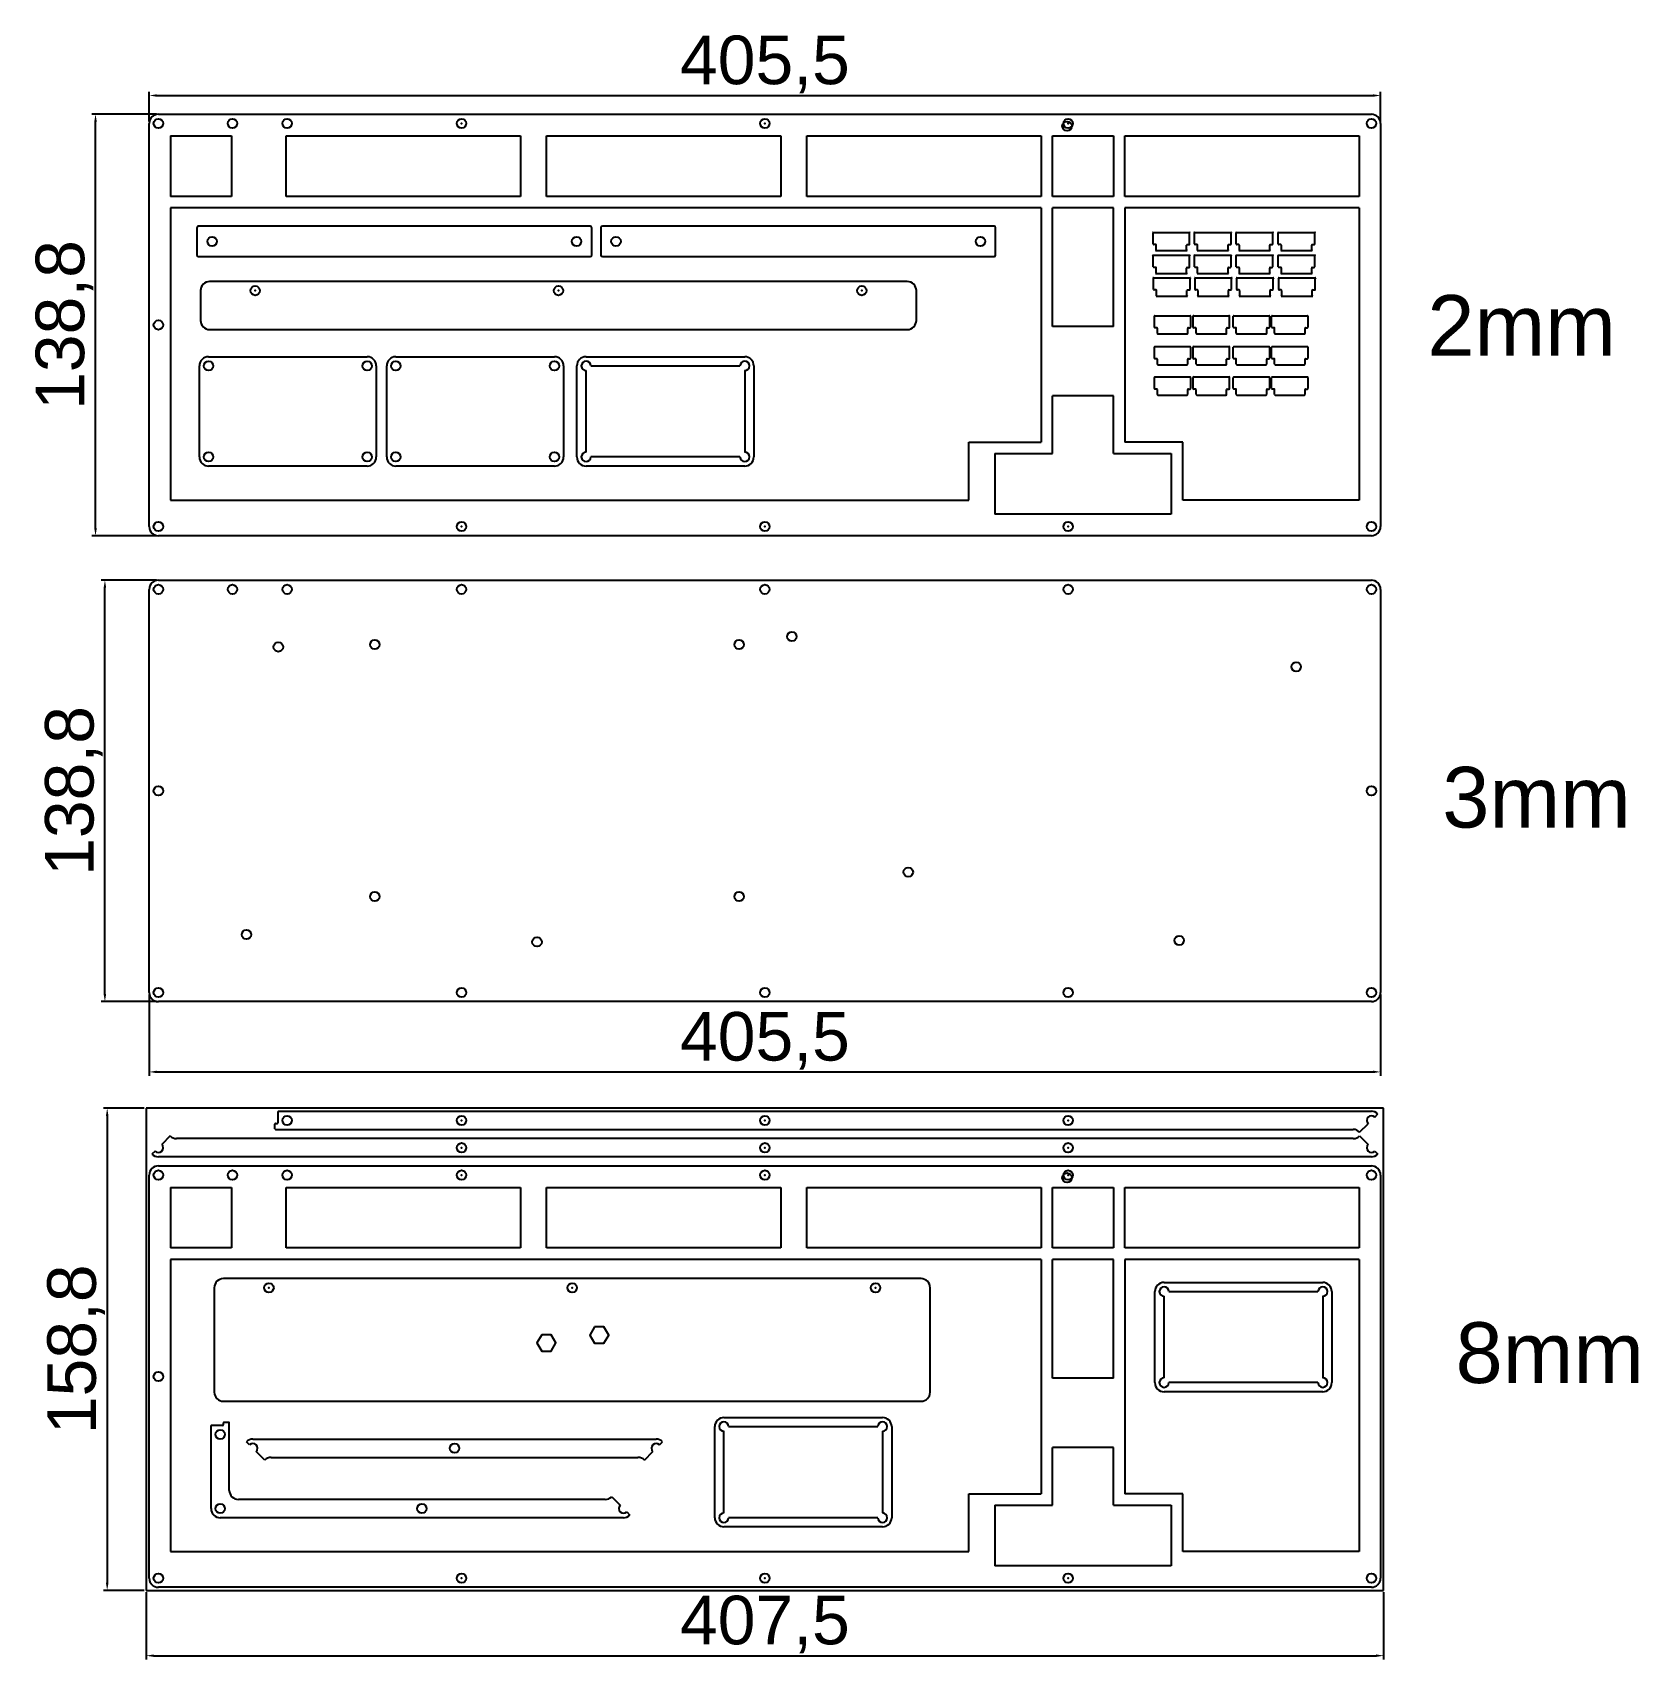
# Model space of a CAD drawing. Header units: millimetres. Extents: x 6 to 535, y 11 to 547.
import ezdxf

# ---------------------------------------------------------------- set-up
doc = ezdxf.new("R2010")
doc.units = ezdxf.units.MM
doc.styles.get("Standard").update_dxf_attribs({"font": 'arial.ttf'})
doc.dimstyles.new('ISO-25', dxfattribs={"dimtxt": 16, "dimasz": 2.5, "dimexe": 1.25, "dimexo": 0.625, "dimtad": 1, "dimdec": 4, "dimtxsty": 'Standard', "dimcen": 2.5, "dimazin": 0, "dimtfac": 1, "dimtdec": 4, "dimtmove": 0, "dimatfit": 3, "dimfxl": 1, "dimarcsym": 0})

# ---------------------------------------------------------------- blocks, each defined once
blk = doc.blocks.new('*D95')
at = {"color": 0, "lineweight": -2, "transparency": 16777216}
for p, q in [((43.89, 33.1), (43.89, 10.96)), ((451.39, 33.1), (451.39, 10.96)), ((46.39, 12.21), (448.89, 12.21))]:
    blk.add_line(p, q, dxfattribs=at)
at = {"color": 0, "transparency": 16777216}
for points in [[(46.39, 12.63), (46.39, 11.8), (43.89, 12.21)], [(448.89, 12.63), (448.89, 11.8), (451.39, 12.21)]]:
    blk.add_solid(points, dxfattribs=at)
at = {"layer": 'Defpoints', "color": 0, "transparency": 16777216}
for p in [(43.89, 33.72), (451.39, 33.72), (451.39, 12.21)]:
    blk.add_point(p, dxfattribs=at)
at = {"color": 0, "transparency": 16777216, "insert": (247.64, 22.46), "char_height": 16, "attachment_point": 5}
blk.add_mtext('407,5', dxfattribs=at)
blk = doc.blocks.new('*D96')
at = {"color": 0, "lineweight": -2, "transparency": 16777216}
for p, q in [((43.26, 192.52), (29.79, 192.52)), ((31.04, 190.02), (31.04, 36.22)), ((43.26, 33.72), (29.79, 33.72))]:
    blk.add_line(p, q, dxfattribs=at)
at = {"color": 0, "transparency": 16777216}
for points in [[(30.62, 190.02), (31.46, 190.02), (31.04, 192.52)], [(30.62, 36.22), (31.46, 36.22), (31.04, 33.72)]]:
    blk.add_solid(points, dxfattribs=at)
at = {"layer": 'Defpoints', "color": 0, "transparency": 16777216}
for p in [(43.89, 192.52), (31.04, 33.72), (43.89, 33.72)]:
    blk.add_point(p, dxfattribs=at)
at = {"color": 0, "transparency": 16777216, "insert": (20.8, 113.12), "char_height": 16, "attachment_point": 5, "rotation": 90}
blk.add_mtext('158,8', dxfattribs=at)
blk = doc.blocks.new('*D97')
at = {"color": 0, "lineweight": -2, "transparency": 16777216}
for p, q in [((47.26, 366.43), (29.04, 366.43)), ((30.29, 230.13), (30.29, 363.93)), ((47.26, 227.63), (29.04, 227.63))]:
    blk.add_line(p, q, dxfattribs=at)
at = {"color": 0, "transparency": 16777216}
for points in [[(29.87, 363.93), (30.71, 363.93), (30.29, 366.43)], [(29.87, 230.13), (30.71, 230.13), (30.29, 227.63)]]:
    blk.add_solid(points, dxfattribs=at)
at = {"layer": 'Defpoints', "color": 0, "transparency": 16777216}
for p in [(30.29, 366.43), (47.89, 366.43), (47.89, 227.63)]:
    blk.add_point(p, dxfattribs=at)
at = {"color": 0, "transparency": 16777216, "insert": (20.05, 297.03), "char_height": 16, "attachment_point": 5, "rotation": 90}
blk.add_mtext('138,8', dxfattribs=at)
blk = doc.blocks.new('*D98')
at = {"color": 0, "lineweight": -2, "transparency": 16777216}
for p, q in [((44.89, 230.01), (44.89, 203.24)), ((450.39, 230.01), (450.39, 203.24)), ((47.39, 204.49), (447.89, 204.49))]:
    blk.add_line(p, q, dxfattribs=at)
at = {"color": 0, "transparency": 16777216}
for points in [[(47.39, 204.91), (47.39, 204.07), (44.89, 204.49)], [(447.89, 204.91), (447.89, 204.07), (450.39, 204.49)]]:
    blk.add_solid(points, dxfattribs=at)
at = {"layer": 'Defpoints', "color": 0, "transparency": 16777216}
for p in [(44.89, 230.63), (450.39, 230.63), (450.39, 204.49)]:
    blk.add_point(p, dxfattribs=at)
at = {"color": 0, "transparency": 16777216, "insert": (247.64, 214.73), "char_height": 16, "attachment_point": 5}
blk.add_mtext('405,5', dxfattribs=at)
blk = doc.blocks.new('*D99')
at = {"color": 0, "lineweight": -2, "transparency": 16777216}
for p, q in [((47.26, 519.9), (25.95, 519.9)), ((27.2, 383.6), (27.2, 517.4)), ((47.26, 381.1), (25.95, 381.1))]:
    blk.add_line(p, q, dxfattribs=at)
at = {"color": 0, "transparency": 16777216}
for points in [[(26.78, 517.4), (27.62, 517.4), (27.2, 519.9)], [(26.78, 383.6), (27.62, 383.6), (27.2, 381.1)]]:
    blk.add_solid(points, dxfattribs=at)
at = {"layer": 'Defpoints', "color": 0, "transparency": 16777216}
for p in [(27.2, 519.9), (47.89, 519.9), (47.89, 381.1)]:
    blk.add_point(p, dxfattribs=at)
at = {"color": 0, "transparency": 16777216, "insert": (16.96, 450.5), "char_height": 16, "attachment_point": 5, "rotation": 90}
blk.add_mtext('138,8', dxfattribs=at)
blk = doc.blocks.new('*D100')
at = {"color": 0, "lineweight": -2, "transparency": 16777216}
for p, q in [((44.89, 517.52), (44.89, 527.34)), ((47.39, 526.09), (447.89, 526.09)), ((450.39, 517.52), (450.39, 527.34))]:
    blk.add_line(p, q, dxfattribs=at)
at = {"color": 0, "transparency": 16777216}
for points in [[(47.39, 526.5), (47.39, 525.67), (44.89, 526.09)], [(447.89, 526.5), (447.89, 525.67), (450.39, 526.09)]]:
    blk.add_solid(points, dxfattribs=at)
at = {"layer": 'Defpoints', "color": 0, "transparency": 16777216}
for p in [(450.39, 526.09), (44.89, 516.9), (450.39, 516.9)]:
    blk.add_point(p, dxfattribs=at)
at = {"color": 0, "transparency": 16777216, "insert": (247.64, 536.33), "char_height": 16, "attachment_point": 5}
blk.add_mtext('405,5', dxfattribs=at)

msp = doc.modelspace()

# ---------------------------------------------------------------- linework, layer by layer
for p, q in [((47.88885, 519.89921), (447.38885, 519.89921)), ((44.88885, 384.09921), (44.88885, 516.89921)), ((450.38885, 516.89921), (450.38885, 384.09921)), ((51.88885, 512.77421), (51.88885, 492.86388)), ((51.88885, 512.77421), (71.92565, 512.77421)), ((71.92565, 512.77421), (71.92565, 492.86388)), ((89.97555, 512.77421), (167.17385, 512.77421)), ((89.97555, 492.86388), (89.97555, 512.77421)), ((167.17385, 512.77421), (167.17385, 492.86388)), ((175.70085, 512.77421), (252.90085, 512.77421)), ((175.70085, 492.86388), (175.70085, 512.77421)), ((252.90085, 512.77421), (252.90085, 492.86388)), ((261.42585, 512.77421), (338.62585, 512.77421)), ((261.42585, 492.86388), (261.42585, 512.77421)), ((338.62585, 512.77421), (338.62585, 492.86388)), ((342.38685, 512.77421), (362.43685, 512.77421)), ((342.38685, 492.86388), (342.38685, 512.77421)), ((362.43685, 512.77421), (362.43685, 492.86388)), ((366.20085, 512.77421), (443.38885, 512.77421)), ((366.20085, 492.86388), (366.20085, 512.77421)), ((443.38885, 512.77421), (443.38885, 492.86388)), ((71.92565, 492.86388), (51.88885, 492.86388)), ((51.88885, 489.10148), (51.88885, 392.85421)), ((338.62556, 489.10148), (51.88885, 489.10148)), ((167.17385, 492.86388), (89.97555, 492.86388)), ((252.90085, 492.86388), (175.70085, 492.86388)), ((338.62585, 492.86388), (261.42585, 492.86388)), ((338.62556, 489.10148), (338.62556, 411.90065)), ((362.43685, 492.86388), (342.38685, 492.86388)), ((342.38685, 450.00148), (342.38685, 489.10148)), ((362.43685, 489.10148), (342.38685, 489.10148)), ((362.43685, 450.00148), (362.43685, 489.10148)), ((443.38885, 492.86388), (366.20085, 492.86388)), ((366.20085, 489.10148), (366.20085, 411.90168)), ((443.38885, 489.10148), (366.20085, 489.10148)), ((443.38885, 489.10148), (443.38885, 392.85421)), ((60.6049, 482.53805), (60.6049, 478.03805)), ((180.6049, 483.03805), (61.1049, 483.03805)), ((190.1049, 483.03805), (180.6049, 483.03805)), ((190.6049, 473.53805), (190.6049, 482.53805)), ((193.6049, 482.53805), (193.6049, 478.03805)), ((313.6049, 483.03805), (194.1049, 483.03805)), ((323.1049, 483.03805), (313.6049, 483.03805)), ((323.6049, 473.53805), (323.6049, 482.53805)), ((60.6049, 478.03805), (60.6049, 473.53805)), ((193.6049, 478.03805), (193.6049, 473.53805)), ((375.30656, 481.00571), (387.70656, 481.00571)), ((375.50656, 480.18071), (375.50656, 480.80571)), ((375.50656, 478.58071), (375.50656, 480.18071)), ((375.50656, 477.20571), (375.50656, 478.58071)), ((376.30656, 477.00571), (375.70656, 477.00571)), ((386.70656, 477.00571), (387.30656, 477.00571)), ((387.50656, 480.18071), (387.50656, 480.80571)), ((387.50656, 478.58071), (387.50656, 480.18071)), ((387.50656, 477.20571), (387.50656, 478.58071)), ((388.9546, 481.00571), (401.3546, 481.00571)), ((389.1546, 480.18071), (389.1546, 480.80571)), ((389.1546, 478.58071), (389.1546, 480.18071)), ((389.1546, 477.20571), (389.1546, 478.58071)), ((389.9546, 477.00571), (389.3546, 477.00571)), ((400.3546, 477.00571), (400.9546, 477.00571)), ((401.1546, 480.18071), (401.1546, 480.80571)), ((401.1546, 478.58071), (401.1546, 480.18071)), ((401.1546, 477.20571), (401.1546, 478.58071)), ((402.68573, 481.00571), (415.08573, 481.00571)), ((402.88573, 480.18071), (402.88573, 480.80571)), ((402.88573, 478.58071), (402.88573, 480.18071)), ((402.88573, 477.20571), (402.88573, 478.58071)), ((403.68573, 477.00571), (403.08573, 477.00571)), ((414.08573, 477.00571), (414.68573, 477.00571)), ((414.88573, 480.18071), (414.88573, 480.80571)), ((414.88573, 478.58071), (414.88573, 480.18071)), ((414.88573, 477.20571), (414.88573, 478.58071)), ((416.52087, 481.00571), (428.92087, 481.00571)), ((416.72087, 480.18071), (416.72087, 480.80571)), ((416.72087, 478.58071), (416.72087, 480.18071)), ((416.72087, 477.20571), (416.72087, 478.58071)), ((417.52087, 477.00571), (416.92087, 477.00571)), ((427.92087, 477.00571), (428.52087, 477.00571)), ((428.72087, 480.18071), (428.72087, 480.80571)), ((428.72087, 478.58071), (428.72087, 480.18071)), ((428.72087, 477.20571), (428.72087, 478.58071)), ((61.1049, 473.03805), (185.6049, 473.03805)), ((185.6049, 473.03805), (190.1049, 473.03805)), ((194.1049, 473.03805), (318.6049, 473.03805)), ((318.6049, 473.03805), (323.1049, 473.03805)), ((375.30656, 473.46818), (387.70656, 473.46818)), ((375.50656, 472.64318), (375.50656, 473.26818)), ((375.50656, 471.04318), (375.50656, 472.64318)), ((376.30656, 475.00571), (386.70656, 475.00571)), ((376.50656, 475.20571), (376.50656, 476.80571)), ((386.50656, 475.20571), (386.50656, 476.80571)), ((387.50656, 472.64318), (387.50656, 473.26818)), ((387.50656, 471.04318), (387.50656, 472.64318)), ((388.9546, 473.46818), (401.3546, 473.46818)), ((389.1546, 472.64318), (389.1546, 473.26818)), ((389.1546, 471.04318), (389.1546, 472.64318)), ((389.9546, 475.00571), (400.3546, 475.00571)), ((390.1546, 475.20571), (390.1546, 476.80571)), ((400.1546, 475.20571), (400.1546, 476.80571)), ((401.1546, 472.64318), (401.1546, 473.26818)), ((401.1546, 471.04318), (401.1546, 472.64318)), ((402.68573, 473.46818), (415.08573, 473.46818)), ((402.88573, 472.64318), (402.88573, 473.26818)), ((402.88573, 471.04318), (402.88573, 472.64318)), ((403.68573, 475.00571), (414.08573, 475.00571)), ((403.88573, 475.20571), (403.88573, 476.80571)), ((413.88573, 475.20571), (413.88573, 476.80571)), ((414.88573, 472.64318), (414.88573, 473.26818)), ((414.88573, 471.04318), (414.88573, 472.64318)), ((416.52087, 473.46818), (428.92087, 473.46818)), ((416.72087, 472.64318), (416.72087, 473.26818)), ((416.72087, 471.04318), (416.72087, 472.64318)), ((417.52087, 475.00571), (427.92087, 475.00571)), ((417.72087, 475.20571), (417.72087, 476.80571)), ((427.72087, 475.20571), (427.72087, 476.80571)), ((428.72087, 472.64318), (428.72087, 473.26818)), ((428.72087, 471.04318), (428.72087, 472.64318)), ((375.50656, 469.66818), (375.50656, 471.04318)), ((376.30656, 469.46818), (375.70656, 469.46818)), ((376.30656, 467.46818), (386.70656, 467.46818)), ((376.50656, 467.66818), (376.50656, 469.26818)), ((386.50656, 467.66818), (386.50656, 469.26818)), ((386.70656, 469.46818), (387.30656, 469.46818)), ((387.50656, 469.66818), (387.50656, 471.04318)), ((389.1546, 469.66818), (389.1546, 471.04318)), ((389.9546, 469.46818), (389.3546, 469.46818)), ((389.9546, 467.46818), (400.3546, 467.46818)), ((390.1546, 467.66818), (390.1546, 469.26818)), ((400.1546, 467.66818), (400.1546, 469.26818)), ((400.3546, 469.46818), (400.9546, 469.46818)), ((401.1546, 469.66818), (401.1546, 471.04318)), ((402.88573, 469.66818), (402.88573, 471.04318)), ((403.68573, 469.46818), (403.08573, 469.46818)), ((403.68573, 467.46818), (414.08573, 467.46818)), ((403.88573, 467.66818), (403.88573, 469.26818)), ((413.88573, 467.66818), (413.88573, 469.26818)), ((414.08573, 469.46818), (414.68573, 469.46818)), ((414.88573, 469.66818), (414.88573, 471.04318)), ((416.72087, 469.66818), (416.72087, 471.04318)), ((417.52087, 469.46818), (416.92087, 469.46818)), ((417.52087, 467.46818), (427.92087, 467.46818)), ((417.72087, 467.66818), (417.72087, 469.26818)), ((427.72087, 467.66818), (427.72087, 469.26818)), ((427.92087, 469.46818), (428.52087, 469.46818)), ((428.72087, 469.66818), (428.72087, 471.04318)), ((61.77522, 461.80797), (61.77522, 452.00797)), ((294.52522, 464.80797), (64.77522, 464.80797)), ((297.52522, 452.00797), (297.52522, 461.80797)), ((375.44798, 466.03887), (387.84798, 466.03887)), ((375.64798, 465.21387), (375.64798, 465.83887)), ((375.64798, 463.61387), (375.64798, 465.21387)), ((375.64798, 462.23887), (375.64798, 463.61387)), ((376.44798, 462.03887), (375.84798, 462.03887)), ((376.64798, 460.23887), (376.64798, 461.83887)), ((386.64798, 460.23887), (386.64798, 461.83887)), ((386.84798, 462.03887), (387.44798, 462.03887)), ((387.64798, 465.21387), (387.64798, 465.83887)), ((387.64798, 463.61387), (387.64798, 465.21387)), ((387.64798, 462.23887), (387.64798, 463.61387)), ((389.09602, 466.03887), (401.49602, 466.03887)), ((389.29602, 465.21387), (389.29602, 465.83887)), ((389.29602, 463.61387), (389.29602, 465.21387)), ((389.29602, 462.23887), (389.29602, 463.61387)), ((390.09602, 462.03887), (389.49602, 462.03887)), ((390.29602, 460.23887), (390.29602, 461.83887)), ((400.29602, 460.23887), (400.29602, 461.83887)), ((400.49602, 462.03887), (401.09602, 462.03887)), ((401.29602, 465.21387), (401.29602, 465.83887)), ((401.29602, 463.61387), (401.29602, 465.21387)), ((401.29602, 462.23887), (401.29602, 463.61387)), ((402.82715, 466.03887), (415.22715, 466.03887)), ((403.02715, 465.21387), (403.02715, 465.83887)), ((403.02715, 463.61387), (403.02715, 465.21387)), ((403.02715, 462.23887), (403.02715, 463.61387)), ((403.82715, 462.03887), (403.22715, 462.03887)), ((404.02715, 460.23887), (404.02715, 461.83887)), ((414.02715, 460.23887), (414.02715, 461.83887)), ((414.22715, 462.03887), (414.82715, 462.03887)), ((415.02715, 465.21387), (415.02715, 465.83887)), ((415.02715, 463.61387), (415.02715, 465.21387)), ((415.02715, 462.23887), (415.02715, 463.61387)), ((416.66229, 466.03887), (429.06229, 466.03887)), ((416.86229, 465.21387), (416.86229, 465.83887)), ((416.86229, 463.61387), (416.86229, 465.21387)), ((416.86229, 462.23887), (416.86229, 463.61387)), ((417.66229, 462.03887), (417.06229, 462.03887)), ((417.86229, 460.23887), (417.86229, 461.83887)), ((427.86229, 460.23887), (427.86229, 461.83887)), ((428.06229, 462.03887), (428.66229, 462.03887)), ((428.86229, 465.21387), (428.86229, 465.83887)), ((428.86229, 463.61387), (428.86229, 465.21387)), ((428.86229, 462.23887), (428.86229, 463.61387)), ((376.44798, 460.03887), (386.84798, 460.03887)), ((390.09602, 460.03887), (400.49602, 460.03887)), ((403.82715, 460.03887), (414.22715, 460.03887)), ((417.66229, 460.03887), (428.06229, 460.03887)), ((375.89628, 452.74536), (375.89628, 453.37036)), ((375.89628, 451.14536), (375.89628, 452.74536)), ((375.89628, 449.77036), (375.89628, 451.14536)), ((376.09628, 453.57036), (387.69628, 453.57036)), ((387.89628, 452.74536), (387.89628, 453.37036)), ((387.89628, 451.14536), (387.89628, 452.74536)), ((387.89628, 449.77036), (387.89628, 451.14536)), ((388.67023, 452.74536), (388.67023, 453.37036)), ((388.67023, 451.14536), (388.67023, 452.74536)), ((388.67023, 449.77036), (388.67023, 451.14536)), ((388.87023, 453.57036), (400.47023, 453.57036)), ((400.67023, 452.74536), (400.67023, 453.37036)), ((400.67023, 451.14536), (400.67023, 452.74536)), ((400.67023, 449.77036), (400.67023, 451.14536)), ((401.89463, 452.74536), (401.89463, 453.37036)), ((401.89463, 451.14536), (401.89463, 452.74536)), ((401.89463, 449.77036), (401.89463, 451.14536)), ((402.09463, 453.57036), (413.69463, 453.57036)), ((413.89463, 452.74536), (413.89463, 453.37036)), ((413.89463, 451.14536), (413.89463, 452.74536)), ((413.89463, 449.77036), (413.89463, 451.14536)), ((414.51862, 452.74536), (414.51862, 453.37036)), ((414.51862, 451.14536), (414.51862, 452.74536)), ((414.51862, 449.77036), (414.51862, 451.14536)), ((414.71862, 453.57036), (426.31862, 453.57036)), ((426.51862, 452.74536), (426.51862, 453.37036)), ((426.51862, 451.14536), (426.51862, 452.74536)), ((426.51862, 449.77036), (426.51862, 451.14536)), ((64.77522, 449.00797), (294.52522, 449.00797)), ((362.43685, 450.00148), (342.38685, 450.00148)), ((376.69628, 449.57036), (376.09628, 449.57036)), ((376.89628, 447.77036), (376.89628, 449.37036)), ((377.09628, 447.57036), (386.69628, 447.57036)), ((386.89628, 447.77036), (386.89628, 449.37036)), ((387.09628, 449.57036), (387.69628, 449.57036)), ((389.47023, 449.57036), (388.87023, 449.57036)), ((389.67023, 447.77036), (389.67023, 449.37036)), ((389.87023, 447.57036), (399.47023, 447.57036)), ((399.67023, 447.77036), (399.67023, 449.37036)), ((399.87023, 449.57036), (400.47023, 449.57036)), ((402.69463, 449.57036), (402.09463, 449.57036)), ((402.89463, 447.77036), (402.89463, 449.37036)), ((403.09463, 447.57036), (412.69463, 447.57036)), ((412.89463, 447.77036), (412.89463, 449.37036)), ((413.09463, 449.57036), (413.69463, 449.57036)), ((415.31862, 449.57036), (414.71862, 449.57036)), ((415.51862, 447.77036), (415.51862, 449.37036)), ((415.71862, 447.57036), (425.31862, 447.57036)), ((425.51862, 447.77036), (425.51862, 449.37036)), ((425.71862, 449.57036), (426.31862, 449.57036)), ((64.41299, 440.03879), (116.66539, 440.03879)), ((126.09457, 440.03879), (178.34697, 440.03879)), ((188.73724, 440.03879), (240.98964, 440.03879)), ((375.89628, 442.56994), (375.89628, 443.19494)), ((375.89628, 440.96994), (375.89628, 442.56994)), ((375.89628, 439.59494), (375.89628, 440.96994)), ((376.09628, 443.39494), (387.69628, 443.39494)), ((387.89628, 442.56994), (387.89628, 443.19494)), ((387.89628, 440.96994), (387.89628, 442.56994)), ((387.89628, 439.59494), (387.89628, 440.96994)), ((388.67023, 442.56994), (388.67023, 443.19494)), ((388.67023, 440.96994), (388.67023, 442.56994)), ((388.67023, 439.59494), (388.67023, 440.96994)), ((388.87023, 443.39494), (400.47023, 443.39494)), ((400.67023, 442.56994), (400.67023, 443.19494)), ((400.67023, 440.96994), (400.67023, 442.56994)), ((400.67023, 439.59494), (400.67023, 440.96994)), ((401.89463, 442.56994), (401.89463, 443.19494)), ((401.89463, 440.96994), (401.89463, 442.56994)), ((401.89463, 439.59494), (401.89463, 440.96994)), ((402.09463, 443.39494), (413.69463, 443.39494)), ((413.89463, 442.56994), (413.89463, 443.19494)), ((413.89463, 440.96994), (413.89463, 442.56994)), ((413.89463, 439.59494), (413.89463, 440.96994)), ((414.51862, 442.56994), (414.51862, 443.19494)), ((414.51862, 440.96994), (414.51862, 442.56994)), ((414.51862, 439.59494), (414.51862, 440.96994)), ((414.71862, 443.39494), (426.31862, 443.39494)), ((426.51862, 442.56994), (426.51862, 443.19494)), ((426.51862, 440.96994), (426.51862, 442.56994)), ((426.51862, 439.59494), (426.51862, 440.96994)), ((61.41299, 407.03879), (61.41299, 437.03879)), ((119.66539, 437.03879), (119.66539, 407.03879)), ((123.09457, 407.03879), (123.09457, 437.03879)), ((181.34697, 437.03879), (181.34697, 407.03879)), ((185.73724, 407.03879), (185.73724, 437.03879)), ((188.73724, 408.58879), (188.73724, 435.48879)), ((190.28724, 437.03879), (239.43964, 437.03879)), ((240.98964, 435.48879), (240.98964, 408.58879)), ((243.98964, 437.03879), (243.98964, 407.03879)), ((376.69628, 439.39494), (376.09628, 439.39494)), ((376.89628, 437.59494), (376.89628, 439.19494)), ((377.09628, 437.39494), (386.69628, 437.39494)), ((386.89628, 437.59494), (386.89628, 439.19494)), ((387.09628, 439.39494), (387.69628, 439.39494)), ((389.47023, 439.39494), (388.87023, 439.39494)), ((389.67023, 437.59494), (389.67023, 439.19494)), ((389.87023, 437.39494), (399.47023, 437.39494)), ((399.67023, 437.59494), (399.67023, 439.19494)), ((399.87023, 439.39494), (400.47023, 439.39494)), ((402.69463, 439.39494), (402.09463, 439.39494)), ((402.89463, 437.59494), (402.89463, 439.19494)), ((403.09463, 437.39494), (412.69463, 437.39494)), ((412.89463, 437.59494), (412.89463, 439.19494)), ((413.09463, 439.39494), (413.69463, 439.39494)), ((415.31862, 439.39494), (414.71862, 439.39494)), ((415.51862, 437.59494), (415.51862, 439.19494)), ((415.71862, 437.39494), (425.31862, 437.39494)), ((425.51862, 437.59494), (425.51862, 439.19494)), ((425.71862, 439.39494), (426.31862, 439.39494)), ((375.89628, 432.57518), (375.89628, 433.20018)), ((375.89628, 430.97518), (375.89628, 432.57518)), ((375.89628, 429.60018), (375.89628, 430.97518)), ((376.09628, 433.40018), (387.69628, 433.40018)), ((376.69628, 429.40018), (376.09628, 429.40018)), ((376.89628, 427.60018), (376.89628, 429.20018)), ((386.89628, 427.60018), (386.89628, 429.20018)), ((387.09628, 429.40018), (387.69628, 429.40018)), ((387.89628, 432.57518), (387.89628, 433.20018)), ((387.89628, 430.97518), (387.89628, 432.57518)), ((387.89628, 429.60018), (387.89628, 430.97518)), ((388.67023, 432.57518), (388.67023, 433.20018)), ((388.67023, 430.97518), (388.67023, 432.57518)), ((388.67023, 429.60018), (388.67023, 430.97518)), ((388.87023, 433.40018), (400.47023, 433.40018)), ((389.47023, 429.40018), (388.87023, 429.40018)), ((389.67023, 427.60018), (389.67023, 429.20018)), ((399.67023, 427.60018), (399.67023, 429.20018)), ((399.87023, 429.40018), (400.47023, 429.40018)), ((400.67023, 432.57518), (400.67023, 433.20018)), ((400.67023, 430.97518), (400.67023, 432.57518)), ((400.67023, 429.60018), (400.67023, 430.97518)), ((401.89463, 432.57518), (401.89463, 433.20018)), ((401.89463, 430.97518), (401.89463, 432.57518)), ((401.89463, 429.60018), (401.89463, 430.97518)), ((402.09463, 433.40018), (413.69463, 433.40018)), ((402.69463, 429.40018), (402.09463, 429.40018)), ((402.89463, 427.60018), (402.89463, 429.20018)), ((412.89463, 427.60018), (412.89463, 429.20018)), ((413.09463, 429.40018), (413.69463, 429.40018)), ((413.89463, 432.57518), (413.89463, 433.20018)), ((413.89463, 430.97518), (413.89463, 432.57518)), ((413.89463, 429.60018), (413.89463, 430.97518)), ((414.51862, 432.57518), (414.51862, 433.20018)), ((414.51862, 430.97518), (414.51862, 432.57518)), ((414.51862, 429.60018), (414.51862, 430.97518)), ((414.71862, 433.40018), (426.31862, 433.40018)), ((415.31862, 429.40018), (414.71862, 429.40018)), ((415.51862, 427.60018), (415.51862, 429.20018)), ((425.51862, 427.60018), (425.51862, 429.20018)), ((425.71862, 429.40018), (426.31862, 429.40018)), ((426.51862, 432.57518), (426.51862, 433.20018)), ((426.51862, 430.97518), (426.51862, 432.57518)), ((426.51862, 429.60018), (426.51862, 430.97518)), ((342.38685, 408.13898), (342.38685, 427.18898)), ((362.43685, 427.18898), (342.38685, 427.18898)), ((362.43685, 408.13898), (362.43685, 427.18898)), ((377.09628, 427.40018), (386.69628, 427.40018)), ((389.87023, 427.40018), (399.47023, 427.40018)), ((403.09463, 427.40018), (412.69463, 427.40018)), ((415.71862, 427.40018), (425.31862, 427.40018)), ((314.81314, 392.85421), (314.81314, 411.90065)), ((314.81314, 411.90065), (338.62556, 411.90065)), ((323.33685, 408.13898), (323.33685, 388.22421)), ((323.33685, 408.13898), (342.38685, 408.13898)), ((362.43685, 408.13898), (381.48685, 408.13898)), ((385.25085, 411.90168), (366.20085, 411.90168)), ((381.48685, 408.13898), (381.48685, 388.22421)), ((385.25085, 392.85421), (385.25085, 411.90168)), ((116.66539, 404.03879), (64.41299, 404.03879)), ((178.34697, 404.03879), (126.09457, 404.03879)), ((240.98964, 404.03879), (188.73724, 404.03879)), ((239.43964, 407.03879), (190.28724, 407.03879)), ((51.88885, 392.85421), (314.81314, 392.85421)), ((443.38885, 392.85421), (385.25085, 392.85421)), ((381.48685, 388.22421), (323.33685, 388.22421)), ((447.38885, 381.09921), (47.88885, 381.09921)), ((47.88885, 366.43311), (447.38885, 366.43311)), ((44.88885, 230.63311), (44.88885, 363.43311)), ((450.38885, 363.43311), (450.38885, 230.63311)), ((447.38885, 227.63311), (47.88885, 227.63311)), ((451.38885, 192.5241), (43.88885, 192.5241)), ((43.88885, 192.5241), (43.88885, 33.7241)), ((87.30206, 190.6991), (87.30206, 191.3241)), ((87.30206, 189.0991), (87.30206, 190.6991)), ((87.30206, 187.7241), (87.30206, 189.0991)), ((87.50206, 191.5241), (447.38885, 191.5241)), ((448.48487, 189.62012), (449.51017, 190.64542)), ((451.38885, 33.7241), (451.38885, 192.5241)), ((51.76753, 183.40278), (48.98487, 180.62012)), ((441.38885, 182.5241), (53.88885, 182.5241)), ((86.30206, 185.7241), (86.30206, 187.3241)), ((86.50206, 187.5241), (87.10206, 187.5241)), ((86.50206, 185.5241), (441.38885, 185.5241)), ((443.51017, 184.64542), (446.29284, 187.42809)), ((443.51017, 183.40278), (446.29284, 180.62012)), ((46.79284, 178.42809), (45.76753, 177.40278)), ((448.48487, 178.42809), (449.51017, 177.40278)), ((447.38885, 176.5241), (47.88885, 176.5241)), ((47.88885, 173.5241), (447.38885, 173.5241)), ((44.88885, 37.7241), (44.88885, 170.5241)), ((51.88885, 166.3991), (51.88885, 146.48877)), ((51.88885, 166.3991), (71.92565, 166.3991)), ((71.92565, 166.3991), (71.92565, 146.48877)), ((89.97555, 166.3991), (167.17385, 166.3991)), ((89.97555, 146.48877), (89.97555, 166.3991)), ((167.17385, 166.3991), (167.17385, 146.48877)), ((175.70085, 166.3991), (252.90085, 166.3991)), ((175.70085, 146.48877), (175.70085, 166.3991)), ((252.90085, 166.3991), (252.90085, 146.48877)), ((261.42585, 166.3991), (338.62585, 166.3991)), ((261.42585, 146.48877), (261.42585, 166.3991)), ((338.62585, 166.3991), (338.62585, 146.48877)), ((342.38685, 166.3991), (362.43685, 166.3991)), ((342.38685, 146.48877), (342.38685, 166.3991)), ((362.43685, 166.3991), (362.43685, 146.48877)), ((366.20085, 166.3991), (443.38885, 166.3991)), ((366.20085, 146.48877), (366.20085, 166.3991)), ((443.38885, 166.3991), (443.38885, 146.48877)), ((450.38885, 170.5241), (450.38885, 37.7241)), ((71.92565, 146.48877), (51.88885, 146.48877)), ((167.17385, 146.48877), (89.97555, 146.48877)), ((252.90085, 146.48877), (175.70085, 146.48877)), ((338.62585, 146.48877), (261.42585, 146.48877)), ((362.43685, 146.48877), (342.38685, 146.48877)), ((443.38885, 146.48877), (366.20085, 146.48877)), ((51.88885, 142.72637), (51.88885, 46.4791)), ((338.62556, 142.72637), (51.88885, 142.72637)), ((338.62556, 142.72637), (338.62556, 65.52554)), ((342.38685, 103.62637), (342.38685, 142.72637)), ((362.43685, 142.72637), (342.38685, 142.72637)), ((362.43685, 103.62637), (362.43685, 142.72637)), ((366.20085, 142.72637), (366.20085, 65.52657)), ((443.38885, 142.72637), (366.20085, 142.72637)), ((443.38885, 142.72637), (443.38885, 46.4791)), ((299.07329, 136.39919), (69.32329, 136.39919)), ((379.07813, 135.13578), (431.33053, 135.13578)), ((66.32329, 133.39919), (66.32329, 98.99919)), ((302.07329, 98.99919), (302.07329, 133.39919)), ((376.07813, 102.13578), (376.07813, 132.13578)), ((379.07813, 103.68578), (379.07813, 130.58578)), ((380.62813, 132.13578), (429.78053, 132.13578)), ((431.33053, 130.58578), (431.33053, 103.68578)), ((434.33053, 132.13578), (434.33053, 102.13578)), ((362.43685, 103.62637), (342.38685, 103.62637)), ((429.78053, 102.13578), (380.62813, 102.13578)), ((431.33053, 99.13578), (379.07813, 99.13578)), ((69.32329, 95.99919), (299.07329, 95.99919)), ((65.26415, 60.64945), (65.26415, 87.86265)), ((66.08915, 88.06265), (65.46415, 88.06265)), ((67.68915, 88.06265), (66.08915, 88.06265)), ((69.06415, 88.06265), (67.68915, 88.06265)), ((69.26415, 88.86265), (69.26415, 88.26265)), ((71.06415, 89.06265), (69.46415, 89.06265)), ((71.26415, 66.64945), (71.26415, 88.86265)), ((231.13975, 57.65789), (231.13975, 87.65789)), ((234.13975, 90.65789), (286.39215, 90.65789)), ((234.13975, 59.20789), (234.13975, 86.10789)), ((235.68975, 87.65789), (284.84215, 87.65789)), ((286.39215, 86.10789), (286.39215, 59.20789)), ((289.39215, 87.65789), (289.39215, 57.65789)), ((77.93712, 81.62975), (76.91182, 82.65505)), ((79.03314, 83.53373), (211.83314, 83.53373)), ((212.92916, 81.62975), (213.95446, 82.65505)), ((342.38685, 61.76387), (342.38685, 80.81387)), ((362.43685, 80.81387), (342.38685, 80.81387)), ((362.43685, 61.76387), (362.43685, 80.81387)), ((82.91182, 76.65505), (80.12916, 79.43772)), ((85.03314, 77.53373), (205.83314, 77.53373)), ((207.95446, 76.65505), (210.73712, 79.43772)), ((197.18547, 64.52813), (199.96813, 61.74546)), ((314.81314, 46.4791), (314.81314, 65.52554)), ((314.81314, 65.52554), (338.62556, 65.52554)), ((385.25085, 65.52657), (366.20085, 65.52657)), ((385.25085, 46.4791), (385.25085, 65.52657)), ((195.06415, 63.64945), (74.26415, 63.64945)), ((202.16016, 59.55343), (203.18547, 58.52813)), ((323.33685, 61.76387), (323.33685, 41.8491)), ((323.33685, 61.76387), (342.38685, 61.76387)), ((362.43685, 61.76387), (381.48685, 61.76387)), ((381.48685, 61.76387), (381.48685, 41.8491)), ((201.06415, 57.64945), (68.26415, 57.64945)), ((286.39215, 54.65789), (234.13975, 54.65789)), ((284.84215, 57.65789), (235.68975, 57.65789)), ((51.88885, 46.4791), (314.81314, 46.4791)), ((443.38885, 46.4791), (385.25085, 46.4791)), ((381.48685, 41.8491), (323.33685, 41.8491)), ((43.88885, 33.7241), (451.38885, 33.7241)), ((447.38885, 34.7241), (47.88885, 34.7241))]:
    msp.add_line(p, q)
for points in [[(174.14837, 117.92921), (172.58375, 115.21921), (174.14837, 112.50921), (177.27761, 112.50921), (178.84222, 115.21921), (177.27761, 117.92921)], [(191.5119, 120.53338), (189.94728, 117.82338), (191.5119, 115.11338), (194.64113, 115.11338), (196.20575, 117.82338), (194.64113, 120.53338)]]:
    msp.add_lwpolyline(points, close=True)
for centre in [(47.88885, 516.89921), (72.30206, 516.89921), (90.30206, 516.89921), (147.76385, 516.89921), (247.63885, 516.89921), (347.13885, 516.02421), (347.51385, 516.89921), (447.38885, 516.89921), (65.6049, 478.03805), (65.6049, 478.03805), (185.6049, 478.03805), (185.6049, 478.03805), (198.6049, 478.03805), (318.6049, 478.03805), (79.77522, 461.80797), (179.65022, 461.80797), (279.52522, 461.80797), (47.88885, 450.49921), (64.41299, 437.03879), (116.66539, 437.03879), (126.09457, 437.03879), (178.34697, 437.03879), (64.41299, 407.03879), (116.66539, 407.03879), (126.09457, 407.03879), (178.34697, 407.03879), (47.88885, 384.09921), (147.76385, 384.09921), (247.63885, 384.09921), (347.51385, 384.09921), (447.38885, 384.09921), (47.88885, 363.43311), (72.30206, 363.43311), (90.30206, 363.43311), (147.76385, 363.43311), (247.63885, 363.43311), (347.51385, 363.43311), (447.38885, 363.43311), (256.51707, 347.85731), (87.40303, 344.45167), (119.15355, 345.25313), (239.15355, 345.25313), (422.61184, 337.93601), (47.88885, 297.03311), (447.38885, 297.03311), (294.87648, 270.27915), (119.15355, 262.25313), (239.15355, 262.25313), (76.89579, 249.7112), (172.5895, 247.306), (384.09381, 247.79088), (47.88885, 230.63311), (147.76385, 230.63311), (247.63885, 230.63311), (347.51385, 230.63311), (447.38885, 230.63311), (90.30206, 188.5241), (147.76385, 188.5241), (247.63885, 188.5241), (347.51385, 188.5241), (147.76385, 179.5241), (247.63885, 179.5241), (347.51385, 179.5241), (47.88885, 170.5241), (72.30206, 170.5241), (90.30206, 170.5241), (147.76385, 170.5241), (247.63885, 170.5241), (347.51385, 170.5241), (447.38885, 170.5241), (347.13885, 169.6491), (84.32329, 133.39919), (184.19829, 133.39919), (284.07329, 133.39919), (47.88885, 104.1241), (68.26415, 85.06265), (145.43314, 80.53373), (68.26415, 60.64945), (134.66415, 60.64945), (47.88885, 37.7241), (147.76385, 37.7241), (247.63885, 37.7241), (347.51385, 37.7241), (447.38885, 37.7241)]:
    msp.add_circle(centre, 1.55)
for centre, radius, start, end in [((47.88885, 516.89921), 3, 90, 180), ((447.38885, 516.89921), 3, 0, 90), ((61.1049, 482.53805), 0.5, 90, 180), ((190.1049, 482.53805), 0.5, 0, 90), ((194.1049, 482.53805), 0.5, 90, 180), ((323.1049, 482.53805), 0.5, 0, 90), ((375.30656, 480.80571), 0.2, 0, 90), ((375.70656, 477.20571), 0.2, 180, 270), ((376.30656, 476.80571), 0.2, 0, 90), ((386.70656, 476.80571), 0.2, 90, 180), ((387.30656, 477.20571), 0.2, 270, 0), ((387.70656, 480.80571), 0.2, 90, 180), ((388.9546, 480.80571), 0.2, 0, 90), ((389.3546, 477.20571), 0.2, 180, 270), ((389.9546, 476.80571), 0.2, 0, 90), ((400.3546, 476.80571), 0.2, 90, 180), ((400.9546, 477.20571), 0.2, 270, 0), ((401.3546, 480.80571), 0.2, 90, 180), ((402.68573, 480.80571), 0.2, 0, 90), ((403.08573, 477.20571), 0.2, 180, 270), ((403.68573, 476.80571), 0.2, 0, 90), ((414.08573, 476.80571), 0.2, 90, 180), ((414.68573, 477.20571), 0.2, 270, 0), ((415.08573, 480.80571), 0.2, 90, 180), ((416.52087, 480.80571), 0.2, 0, 90), ((416.92087, 477.20571), 0.2, 180, 270), ((417.52087, 476.80571), 0.2, 0, 90), ((427.92087, 476.80571), 0.2, 90, 180), ((428.52087, 477.20571), 0.2, 270, 0), ((428.92087, 480.80571), 0.2, 90, 180), ((61.1049, 473.53805), 0.5, 180, 270), ((190.1049, 473.53805), 0.5, 270, 0), ((194.1049, 473.53805), 0.5, 180, 270), ((323.1049, 473.53805), 0.5, 270, 0), ((375.30656, 473.26818), 0.2, 0, 90), ((376.30656, 475.20571), 0.2, 270, 0), ((386.70656, 475.20571), 0.2, 180, 270), ((387.70656, 473.26818), 0.2, 90, 180), ((388.9546, 473.26818), 0.2, 0, 90), ((389.9546, 475.20571), 0.2, 270, 0), ((400.3546, 475.20571), 0.2, 180, 270), ((401.3546, 473.26818), 0.2, 90, 180), ((402.68573, 473.26818), 0.2, 0, 90), ((403.68573, 475.20571), 0.2, 270, 0), ((414.08573, 475.20571), 0.2, 180, 270), ((415.08573, 473.26818), 0.2, 90, 180), ((416.52087, 473.26818), 0.2, 0, 90), ((417.52087, 475.20571), 0.2, 270, 0), ((427.92087, 475.20571), 0.2, 180, 270), ((428.92087, 473.26818), 0.2, 90, 180), ((375.70656, 469.66818), 0.2, 180, 270), ((376.30656, 469.26818), 0.2, 0, 90), ((376.30656, 467.66818), 0.2, 270, 0), ((386.70656, 469.26818), 0.2, 90, 180), ((386.70656, 467.66818), 0.2, 180, 270), ((387.30656, 469.66818), 0.2, 270, 0), ((389.3546, 469.66818), 0.2, 180, 270), ((389.9546, 469.26818), 0.2, 0, 90), ((389.9546, 467.66818), 0.2, 270, 0), ((400.3546, 469.26818), 0.2, 90, 180), ((400.3546, 467.66818), 0.2, 180, 270), ((400.9546, 469.66818), 0.2, 270, 0), ((403.08573, 469.66818), 0.2, 180, 270), ((403.68573, 469.26818), 0.2, 0, 90), ((403.68573, 467.66818), 0.2, 270, 0), ((414.08573, 469.26818), 0.2, 90, 180), ((414.08573, 467.66818), 0.2, 180, 270), ((414.68573, 469.66818), 0.2, 270, 0), ((416.92087, 469.66818), 0.2, 180, 270), ((417.52087, 469.26818), 0.2, 0, 90), ((417.52087, 467.66818), 0.2, 270, 0), ((427.92087, 469.26818), 0.2, 90, 180), ((427.92087, 467.66818), 0.2, 180, 270), ((428.52087, 469.66818), 0.2, 270, 0), ((64.77522, 461.80797), 3, 90, 180), ((294.52522, 461.80797), 3, 0, 90), ((375.44798, 465.83887), 0.2, 0, 90), ((375.84798, 462.23887), 0.2, 180, 270), ((376.44798, 461.83887), 0.2, 0, 90), ((386.84798, 461.83887), 0.2, 90, 180), ((387.44798, 462.23887), 0.2, 270, 0), ((387.84798, 465.83887), 0.2, 90, 180), ((389.09602, 465.83887), 0.2, 0, 90), ((389.49602, 462.23887), 0.2, 180, 270), ((390.09602, 461.83887), 0.2, 0, 90), ((400.49602, 461.83887), 0.2, 90, 180), ((401.09602, 462.23887), 0.2, 270, 0), ((401.49602, 465.83887), 0.2, 90, 180), ((402.82715, 465.83887), 0.2, 0, 90), ((403.22715, 462.23887), 0.2, 180, 270), ((403.82715, 461.83887), 0.2, 0, 90), ((414.22715, 461.83887), 0.2, 90, 180), ((414.82715, 462.23887), 0.2, 270, 0), ((415.22715, 465.83887), 0.2, 90, 180), ((416.66229, 465.83887), 0.2, 0, 90), ((417.06229, 462.23887), 0.2, 180, 270), ((417.66229, 461.83887), 0.2, 0, 90), ((428.06229, 461.83887), 0.2, 90, 180), ((428.66229, 462.23887), 0.2, 270, 0), ((429.06229, 465.83887), 0.2, 90, 180), ((376.44798, 460.23887), 0.2, 270, 0), ((386.84798, 460.23887), 0.2, 180, 270), ((390.09602, 460.23887), 0.2, 270, 0), ((400.49602, 460.23887), 0.2, 180, 270), ((403.82715, 460.23887), 0.2, 270, 0), ((414.22715, 460.23887), 0.2, 180, 270), ((417.66229, 460.23887), 0.2, 270, 0), ((428.06229, 460.23887), 0.2, 180, 270), ((64.77522, 452.00797), 3, 180, 270), ((294.52522, 452.00797), 3, 270, 0), ((376.09628, 453.37036), 0.2, 90, 180), ((387.69628, 453.37036), 0.2, 0, 90), ((388.87023, 453.37036), 0.2, 90, 180), ((400.47023, 453.37036), 0.2, 0, 90), ((402.09463, 453.37036), 0.2, 90, 180), ((413.69463, 453.37036), 0.2, 0, 90), ((414.71862, 453.37036), 0.2, 90, 180), ((426.31862, 453.37036), 0.2, 0, 90), ((376.09628, 449.77036), 0.2, 180, 270), ((376.69628, 449.37036), 0.2, 0, 90), ((377.09628, 447.77036), 0.2, 180, 270), ((386.69628, 447.77036), 0.2, 270, 0), ((387.09628, 449.37036), 0.2, 90, 180), ((387.69628, 449.77036), 0.2, 270, 0), ((388.87023, 449.77036), 0.2, 180, 270), ((389.47023, 449.37036), 0.2, 0, 90), ((389.87023, 447.77036), 0.2, 180, 270), ((399.47023, 447.77036), 0.2, 270, 0), ((399.87023, 449.37036), 0.2, 90, 180), ((400.47023, 449.77036), 0.2, 270, 0), ((402.09463, 449.77036), 0.2, 180, 270), ((402.69463, 449.37036), 0.2, 0, 90), ((403.09463, 447.77036), 0.2, 180, 270), ((412.69463, 447.77036), 0.2, 270, 0), ((413.09463, 449.37036), 0.2, 90, 180), ((413.69463, 449.77036), 0.2, 270, 0), ((414.71862, 449.77036), 0.2, 180, 270), ((415.31862, 449.37036), 0.2, 0, 90), ((415.71862, 447.77036), 0.2, 180, 270), ((425.31862, 447.77036), 0.2, 270, 0), ((425.71862, 449.37036), 0.2, 90, 180), ((426.31862, 449.77036), 0.2, 270, 0), ((64.41299, 437.03879), 3, 90, 180), ((116.66539, 437.03879), 3, 0, 90), ((126.09457, 437.03879), 3, 90, 180), ((178.34697, 437.03879), 3, 0, 90), ((188.73724, 437.03879), 3, 90, 180), ((240.98964, 437.03879), 3, 0, 90), ((376.09628, 443.19494), 0.2, 90, 180), ((376.09628, 439.59494), 0.2, 180, 270), ((387.69628, 443.19494), 0.2, 0, 90), ((387.69628, 439.59494), 0.2, 270, 0), ((388.87023, 443.19494), 0.2, 90, 180), ((388.87023, 439.59494), 0.2, 180, 270), ((400.47023, 443.19494), 0.2, 0, 90), ((400.47023, 439.59494), 0.2, 270, 0), ((402.09463, 443.19494), 0.2, 90, 180), ((402.09463, 439.59494), 0.2, 180, 270), ((413.69463, 443.19494), 0.2, 0, 90), ((413.69463, 439.59494), 0.2, 270, 0), ((414.71862, 443.19494), 0.2, 90, 180), ((414.71862, 439.59494), 0.2, 180, 270), ((426.31862, 443.19494), 0.2, 0, 90), ((426.31862, 439.59494), 0.2, 270, 0), ((188.73724, 437.03879), 1.55, 0, 270), ((240.98964, 437.03879), 1.55, 270, 180), ((376.69628, 439.19494), 0.2, 0, 90), ((377.09628, 437.59494), 0.2, 180, 270), ((386.69628, 437.59494), 0.2, 270, 0), ((387.09628, 439.19494), 0.2, 90, 180), ((389.47023, 439.19494), 0.2, 0, 90), ((389.87023, 437.59494), 0.2, 180, 270), ((399.47023, 437.59494), 0.2, 270, 0), ((399.87023, 439.19494), 0.2, 90, 180), ((402.69463, 439.19494), 0.2, 0, 90), ((403.09463, 437.59494), 0.2, 180, 270), ((412.69463, 437.59494), 0.2, 270, 0), ((413.09463, 439.19494), 0.2, 90, 180), ((415.31862, 439.19494), 0.2, 0, 90), ((415.71862, 437.59494), 0.2, 180, 270), ((425.31862, 437.59494), 0.2, 270, 0), ((425.71862, 439.19494), 0.2, 90, 180), ((376.09628, 433.20018), 0.2, 90, 180), ((376.09628, 429.60018), 0.2, 180, 270), ((376.69628, 429.20018), 0.2, 0, 90), ((387.09628, 429.20018), 0.2, 90, 180), ((387.69628, 433.20018), 0.2, 0, 90), ((387.69628, 429.60018), 0.2, 270, 0), ((388.87023, 433.20018), 0.2, 90, 180), ((388.87023, 429.60018), 0.2, 180, 270), ((389.47023, 429.20018), 0.2, 0, 90), ((399.87023, 429.20018), 0.2, 90, 180), ((400.47023, 433.20018), 0.2, 0, 90), ((400.47023, 429.60018), 0.2, 270, 0), ((402.09463, 433.20018), 0.2, 90, 180), ((402.09463, 429.60018), 0.2, 180, 270), ((402.69463, 429.20018), 0.2, 0, 90), ((413.09463, 429.20018), 0.2, 90, 180), ((413.69463, 433.20018), 0.2, 0, 90), ((413.69463, 429.60018), 0.2, 270, 0), ((414.71862, 433.20018), 0.2, 90, 180), ((414.71862, 429.60018), 0.2, 180, 270), ((415.31862, 429.20018), 0.2, 0, 90), ((425.71862, 429.20018), 0.2, 90, 180), ((426.31862, 433.20018), 0.2, 0, 90), ((426.31862, 429.60018), 0.2, 270, 0), ((377.09628, 427.60018), 0.2, 180, 270), ((386.69628, 427.60018), 0.2, 270, 0), ((389.87023, 427.60018), 0.2, 180, 270), ((399.47023, 427.60018), 0.2, 270, 0), ((403.09463, 427.60018), 0.2, 180, 270), ((412.69463, 427.60018), 0.2, 270, 0), ((415.71862, 427.60018), 0.2, 180, 270), ((425.31862, 427.60018), 0.2, 270, 0), ((188.73724, 407.03879), 1.55, 90, 0), ((240.98964, 407.03879), 1.55, 180, 90), ((64.41299, 407.03879), 3, 180, 270), ((116.66539, 407.03879), 3, 270, 0), ((126.09457, 407.03879), 3, 180, 270), ((178.34697, 407.03879), 3, 270, 0), ((188.73724, 407.03879), 3, 180, 270), ((240.98964, 407.03879), 3, 270, 0), ((47.88885, 384.09921), 3, 180, 270), ((447.38885, 384.09921), 3, 270, 0), ((47.88885, 363.43311), 3, 90, 180), ((447.38885, 363.43311), 3, 0, 90), ((47.88885, 230.63311), 3, 180, 270), ((447.38885, 230.63311), 3, 270, 0), ((87.10206, 187.7241), 0.2, 270, 0), ((87.50206, 191.3241), 0.2, 90, 180), ((447.38885, 188.5241), 1.55, 45, 225), ((447.38885, 188.5241), 3, 45, 90), ((53.88885, 185.5241), 3, 225, 270), ((86.50206, 187.3241), 0.2, 90, 180), ((86.50206, 185.7241), 0.2, 180, 270), ((441.38885, 182.5241), 3, 45, 90), ((441.38885, 185.5241), 3, 270, 315), ((47.88885, 179.5241), 3, 225, 270), ((47.88885, 179.5241), 1.55, 225, 45), ((447.38885, 179.5241), 1.55, 135, 315), ((447.38885, 179.5241), 3, 270, 315), ((47.88885, 170.5241), 3, 90, 180), ((447.38885, 170.5241), 3, 0, 90), ((69.32329, 133.39919), 3, 90, 180), ((299.07329, 133.39919), 3, 0, 90), ((379.07813, 132.13578), 3, 90, 180), ((431.33053, 132.13578), 3, 0, 90), ((379.07813, 132.13578), 1.55, 0, 270), ((431.33053, 132.13578), 1.55, 270, 180), ((379.07813, 102.13578), 3, 180, 270), ((379.07813, 102.13578), 1.55, 90, 0), ((431.33053, 102.13578), 1.55, 180, 90), ((431.33053, 102.13578), 3, 270, 0), ((69.32329, 98.99919), 3, 180, 270), ((299.07329, 98.99919), 3, 270, 0), ((65.46415, 87.86265), 0.2, 90, 180), ((69.06415, 88.26265), 0.2, 270, 0), ((69.46415, 88.86265), 0.2, 90, 180), ((71.06415, 88.86265), 0.2, 0, 90), ((234.13975, 87.65789), 3, 90, 180), ((234.13975, 87.65789), 1.55, 0, 270), ((286.39215, 87.65789), 1.55, 270, 180), ((286.39215, 87.65789), 3, 0, 90), ((79.03314, 80.53373), 3, 90, 135), ((79.03314, 80.53373), 1.55, 315, 135), ((211.83314, 80.53373), 1.55, 45, 225), ((211.83314, 80.53373), 3, 45, 90), ((85.03314, 74.53373), 3, 90, 135), ((205.83314, 74.53373), 3, 45, 90), ((74.26415, 66.64945), 3, 180, 270), ((195.06415, 66.64945), 3, 270, 315), ((68.26415, 60.64945), 3, 180, 270), ((201.06415, 60.64945), 1.55, 135, 315), ((234.13975, 57.65789), 1.55, 90, 0), ((286.39215, 57.65789), 1.55, 180, 90), ((201.06415, 60.64945), 3, 270, 315), ((234.13975, 57.65789), 3, 180, 270), ((286.39215, 57.65789), 3, 270, 0), ((47.88885, 37.7241), 3, 180, 270), ((447.38885, 37.7241), 3, 270, 0)]:
    msp.add_arc(centre, radius, start, end)
for p in [(147.76385, 516.89921), (247.63885, 516.89921), (347.51385, 516.89921), (79.77522, 461.80797), (179.65022, 461.80797), (279.52522, 461.80797), (147.76385, 384.09921), (247.63885, 384.09921), (347.51385, 384.09921), (147.76385, 188.5241), (247.63885, 188.5241), (347.51385, 188.5241), (147.76385, 179.5241), (247.63885, 179.5241), (347.51385, 179.5241), (147.76385, 170.5241), (247.63885, 170.5241), (347.51385, 170.5241), (84.32329, 133.39919), (184.19829, 133.39919), (284.07329, 133.39919), (147.76385, 37.7241), (247.63885, 37.7241), (347.51385, 37.7241)]:
    msp.add_point(p)

# ---------------------------------------------------------------- texts
at = {"char_height": 20, "attachment_point": 1}
for s, insert in [('2mm', (465.79416, 460.35273)), ('3mm', (470.71102, 304.9578)), ('8mm', (475.08721, 122.0171))]:
    msp.add_mtext_dynamic_manual_height_columns(s, width=102.5273035, gutter_width=12.5, heights=[0], dxfattribs=dict(at, insert=insert))

# ---------------------------------------------------------------- dimensions: what is measured, and where the dimension line sits
for base, p1, p2, angle, picture, middle in [((450.38885, 526.08715), (44.88885, 516.89921), (450.38885, 516.89921), 180, '*D100', (247.63885, 536.32743)), ((27.19867, 519.89921), (47.88885, 381.09921), (47.88885, 519.89921), 270, '*D99', (16.95839, 450.49921)), ((30.29068, 366.43311), (47.88885, 227.63311), (47.88885, 366.43311), 270, '*D97', (20.0504, 297.03311)), ((450.38885, 204.4893), (44.88885, 230.63311), (450.38885, 230.63311), 180, '*D98', (247.63885, 214.72958)), ((31.0396, 33.7241), (43.88885, 192.5241), (43.88885, 33.7241), 90, '*D96', (20.79932, 113.1241))]:
    dim = msp.add_linear_dim(base=base, p1=p1, p2=p2, angle=angle, dimstyle='ISO-25')
    dim.commit()
    dim.dimension.update_dxf_attribs({"geometry": picture, "text_midpoint": middle})
dim = msp.add_linear_dim(base=(451.38885, 12.2148), p1=(43.88885, 33.7241), p2=(451.38885, 33.7241), dimstyle='ISO-25')
dim.commit()
dim.dimension.update_dxf_attribs({"geometry": '*D95', "text_midpoint": (247.63885, 22.45508)})

doc.saveas('drawing.dxf')
